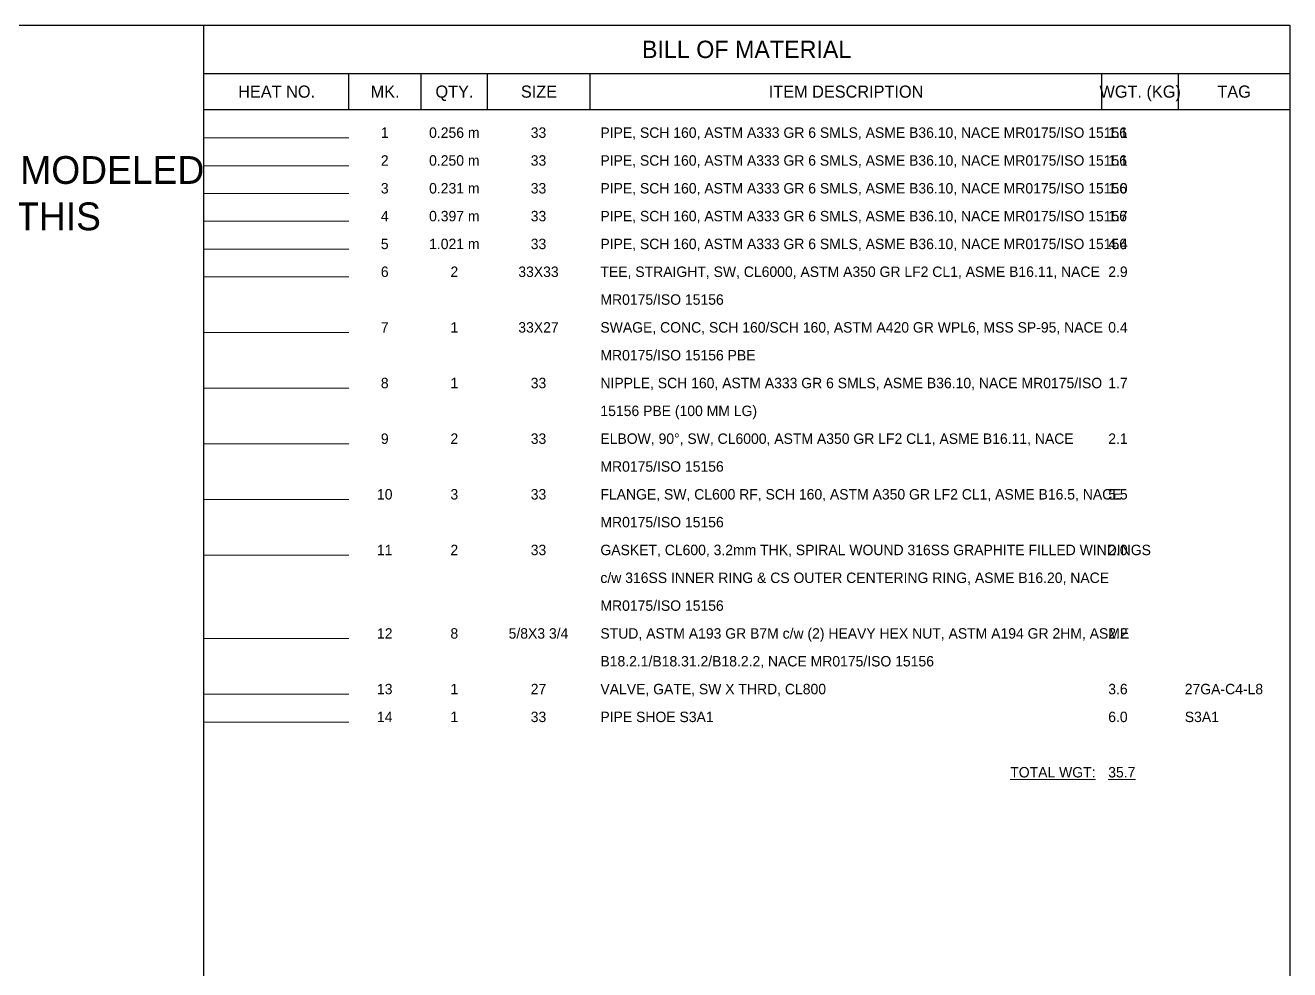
# Model space of a CAD drawing. Extents: x -4 to 431, y -3 to 272.
# Drawn here: x 240.1 to 421.9, y 132.4 to 268.2 of the extents above; entities that cross this region are included whole.
import ezdxf
from ezdxf.enums import TextEntityAlignment as Align

# ---------------------------------------------------------------- set-up
doc = ezdxf.new("R2010")
doc.units = 0
doc.header["$LTSCALE"] = 10
doc.layers.get('0').update_dxf_attribs({"lineweight": 0})
doc.layers.get('DEFPOINTS').update_dxf_attribs({"color": 9})
for name, color, linetype in [('BOM', 7, 'Continuous'), ('Title Block', 255, 'Continuous'), ('TITLE BLOCK-TEXT', 12, 'Continuous')]:
    doc.layers.add(name, color=color, linetype=linetype)
doc.styles.add('framdcn', font='', dxfattribs={"height": 2.5})
doc.styles.add('HmNote', font='hm.shx')
doc.styles.add('Scovan Standard', font='', dxfattribs={"height": 2.5})
doc.styles.get("Standard").update_dxf_attribs({"font": ''})
doc.styles.get('framdcn').set_extended_font_data('Franklin Gothic Medium Cond')
doc.styles.get('Scovan Standard').set_extended_font_data('Franklin Gothic Medium Cond')
doc.styles.get('Standard').set_extended_font_data('Franklin Gothic Medium Cond')

# ---------------------------------------------------------------- blocks, each defined once
blk = doc.blocks.new('tt-sv-iso-db')
at = {"layer": 'BOM', "color": 255}
blk.add_line((-156.14, 0), (-156.14, -212.17), dxfattribs=at)
at = {"layer": 'BOM', "color": 3}
for p, q in [((-156.14, -6.94), (0, -6.94)), ((-135.24, -12.14), (-135.24, -6.94)), ((-135.24, -12.14), (-135.24, -6.94)), ((-124.84, -12.14), (-124.84, -6.94)), ((-115.3, -12.14), (-115.3, -6.94)), ((-100.55, -12.14), (-100.55, -6.94)), ((-27, -12.14), (-27, -6.94)), ((-16, -12.14), (-16, -6.94)), ((0, -12.14), (-156.14, -12.14))]:
    blk.add_line(p, q, dxfattribs=at)
at = {"layer": 'BOM', "color": 3, "style": 'Scovan Standard'}
blk.add_text('BILL OF MATERIAL', height=2.5, dxfattribs=at).set_placement((-78.07, -3.47), align=Align.MIDDLE_CENTER)
at = {"layer": 'BOM', "style": 'Scovan Standard'}
for s, p in [('HEAT NO.', (-145.63, -9.54)), ('MK.', (-130.04, -9.54)), ('QTY.', (-120.07, -9.54)), ('SIZE', (-107.92, -9.54)), ('ITEM DESCRIPTION', (-63.78, -9.54)), ('WGT. (KG)', (-21.5, -9.54)), ('TAG', (-8, -9.54))]:
    blk.add_text(s, height=1.75, dxfattribs=at).set_placement(p, align=Align.MIDDLE_CENTER)
at = {"layer": 'DEFPOINTS', "color": 1, "insert": (-196.72, -12.14), "char_height": 4, "width": 81.4864, "attachment_point": 2, "style": 'HmNote'}
blk.add_mtext('\\pxql;ANY MODIFICATIONS REQUIRED MUST BE MODELED PRIOR TO REVISING THIS DRAWING.', dxfattribs=at)
at = {"layer": 'TITLE BLOCK-TEXT', "color": 210, "style": 'Scovan Standard'}
for tag, p in [('CN', (-57.69, -221.76)), ('MOD_NO', (-41.21, -221.76)), ('INSULATION', (-49.45, -229.02)), ('PAINT', (-16.49, -229.02)), ('LN', (-32.97, -236.28)), ('CLIENTDWGNO', (-32.97, -243.54))]:
    blk.add_attdef(tag, text='', height=2, dxfattribs=at).set_placement(p, align=Align.MIDDLE_CENTER)
at = {"layer": 'TITLE BLOCK-TEXT', "color": 210, "lineweight": 30, "flags": 104}
blk.add_attdef('WPS', text='', height=2, dxfattribs=at).set_placement((-16.43, -221.76), align=Align.MIDDLE_CENTER)
blk = doc.blocks.new('PADX-TBD')
at = {"layer": 'Title Block', "color": 255}
for p, q in [((0, 536.37), (843.77, 536.37)), ((843.77, 536.37), (843.77, 0))]:
    blk.add_line(p, q, dxfattribs=at)
at = {"layer": 'TITLE BLOCK-TEXT', "color": 12, "style": 'Scovan Standard', "flags": 8}
for tag, p in [('REF_5', (25, 38.42)), ('REV_5', (352.84, 38.42)), ('PROJECT5', (504.32, 38.42)), ('DATE5', (525.83, 38.42)), ('BY5', (542.96, 38.42)), ('CHK5', (555.71, 38.42)), ('PE5', (568.45, 38.42)), ('REF_4', (25, 31.19)), ('REV_4', (352.84, 31.19)), ('PROJECT4', (504.32, 31.19)), ('DATE4', (525.83, 31.19)), ('BY4', (542.96, 31.19)), ('CHK4', (555.71, 31.19)), ('PE4', (568.45, 31.19)), ('REF_3', (25, 23.97)), ('REV_3', (352.84, 23.97)), ('PROJECT3', (504.32, 23.97)), ('DATE3', (525.83, 23.97)), ('BY3', (542.96, 23.97)), ('CHK3', (555.71, 23.97)), ('PE3', (568.45, 23.97)), ('REF_2', (25, 16.74)), ('REV_2', (352.84, 16.74)), ('PROJECT2', (504.32, 16.74)), ('DATE2', (525.83, 16.74)), ('BY2', (542.96, 16.74)), ('CHK2', (555.71, 16.74)), ('PE2', (568.45, 16.74)), ('REF_1', (25, 9.51)), ('REV_1', (352.84, 9.51)), ('PROJECT1', (504.32, 9.51)), ('DATE1', (525.83, 9.51)), ('BY1', (542.96, 9.51)), ('CHK1', (555.71, 9.51)), ('PE1', (568.45, 9.51))]:
    blk.add_attdef(tag, text='', height=2.5, dxfattribs=at).set_placement(p, align=Align.MIDDLE_CENTER)
for tag, height, p in [('REF_5_DESC', 2.5, (52.27, 38.42)), ('REV_5_DESC', 2.5, (363.04, 38.42)), ('REF_4_DESC', 2.5, (52.27, 31.19)), ('REV_4_DESC', 2.5, (363.04, 31.19)), ('REF_3_DESC', 2.5, (52.27, 23.97)), ('REV_3_DESC', 2.5, (363.04, 23.97)), ('REF_2_DESC', 2.5, (52.27, 16.74)), ('REV_2_DESC', 2.5, (363.04, 16.74)), ('REF_1_DESC', 2.5, (52.27, 9.51)), ('REV_1_DESC', 2.5, (363.04, 9.51)), ('PATH', 2, (13, -2.9)), ('USER_PLOTTED', 2, (309, -2.9)), ('PLOT_DATE', 2, (348, -2.9))]:
    blk.add_attdef(tag, text='', height=height, dxfattribs=at).set_placement(p, align=Align.MIDDLE_LEFT)
at = {"layer": 'TITLE BLOCK-TEXT', "color": 12, "style": 'Scovan Standard'}
for tag, p in [('TITLE1', (747.45, 37.28)), ('LSD', (747.45, 31.28)), ('TITLE2', (747.45, 25.28)), ('TITLE3', (747.45, 19.28)), ('CLIENTDRAWINGNO', (686.57, 5.99)), ('RN', (838.5, 5.99))]:
    blk.add_attdef(tag, text='', height=4, dxfattribs=at).set_placement(p, align=Align.MIDDLE_CENTER)
at = {"layer": 'TITLE BLOCK-TEXT', "color": 210, "style": 'Scovan Standard', "flags": 8}
blk.add_attdef('DWGNO', text='', height=4, dxfattribs=at).set_placement((777.51, 5.99), align=Align.MIDDLE_CENTER)

msp = doc.modelspace()

# ---------------------------------------------------------------- linework, layer by layer
for p, q in [((421.89, 268.19), (421.89, 261.25)), ((265.77, 252), (286.64, 252)), ((265.77, 252), (286.64, 252)), ((265.77, 248), (286.64, 248)), ((265.77, 248), (286.64, 248)), ((265.77, 244), (286.64, 244)), ((265.77, 244), (286.64, 244)), ((265.77, 240), (286.64, 240)), ((265.77, 240), (286.64, 240)), ((265.77, 236), (286.64, 236)), ((265.77, 236), (286.64, 236)), ((265.77, 232), (286.64, 232)), ((265.77, 232), (286.64, 232)), ((265.77, 224), (286.64, 224)), ((265.77, 224), (286.64, 224)), ((265.77, 216), (286.64, 216)), ((265.77, 216), (286.64, 216)), ((265.77, 208), (286.64, 208)), ((265.77, 208), (286.64, 208)), ((265.77, 200), (286.64, 200)), ((265.77, 200), (286.64, 200)), ((265.77, 192), (286.64, 192)), ((265.77, 192), (286.64, 192)), ((265.77, 180), (286.64, 180)), ((265.77, 180), (286.64, 180)), ((265.77, 172), (286.64, 172)), ((265.77, 172), (286.64, 172)), ((265.77, 168), (286.64, 168)), ((265.77, 168), (286.64, 168))]:
    msp.add_line(p, q)

# ---------------------------------------------------------------- block references
at = {"xscale": 0.5, "yscale": 0.5, "zscale": 0.5}
msp.add_blockref('PADX-TBD', (0, 0), dxfattribs=at)
at = {"layer": 'BOM'}
msp.add_blockref('tt-sv-iso-db', (421.89, 268.19), dxfattribs=at)

# ---------------------------------------------------------------- texts
at = {"style": 'framdcn'}
msp.add_text('%%UTOTAL WGT:', height=1.5, dxfattribs=at).set_placement((393.97, 160.04), align=Align.RIGHT)
msp.add_text('%%UTOTAL WGT:', height=1.5, dxfattribs=at).set_placement((393.97, 160.04), align=Align.RIGHT)
msp.add_text('%%U35.7', height=1.5, dxfattribs=at).set_placement((395.8, 160.04))
msp.add_text('%%U35.7', height=1.5, dxfattribs=at).set_placement((395.8, 160.04))
at = {"layer": 'BOM', "style": 'framdcn'}
for s, p in [('1', (291.8, 252)), ('0.256 m', (301.8, 252)), ('33', (313.9, 252)), ('2', (291.8, 248)), ('0.250 m', (301.8, 248)), ('33', (313.9, 248)), ('3', (291.8, 244)), ('0.231 m', (301.8, 244)), ('33', (313.9, 244)), ('4', (291.8, 240)), ('0.397 m', (301.8, 240)), ('33', (313.9, 240)), ('5', (291.8, 236)), ('1.021 m', (301.8, 236)), ('33', (313.9, 236)), ('6', (291.8, 232)), ('2', (301.8, 232)), ('33X33', (313.9, 232)), ('7', (291.8, 224)), ('1', (301.8, 224)), ('33X27', (313.9, 224)), ('8', (291.8, 216)), ('1', (301.8, 216)), ('33', (313.9, 216)), ('9', (291.8, 208)), ('2', (301.8, 208)), ('33', (313.9, 208)), ('10', (291.8, 200)), ('3', (301.8, 200)), ('33', (313.9, 200)), ('11', (291.8, 192)), ('2', (301.8, 192)), ('33', (313.9, 192)), ('12', (291.8, 180)), ('8', (301.8, 180)), ('5/8X3 3/4', (313.9, 180)), ('13', (291.8, 172)), ('1', (301.8, 172)), ('27', (313.9, 172)), ('14', (291.8, 168)), ('1', (301.8, 168)), ('33', (313.9, 168))]:
    msp.add_text(s, height=1.5, dxfattribs=at).set_placement(p, align=Align.CENTER)
for s, p in [('PIPE, SCH 160, ASTM A333 GR 6 SMLS, ASME B36.10, NACE MR0175/ISO 15156', (322.8, 252)), ('1.1', (395.8, 252)), ('PIPE, SCH 160, ASTM A333 GR 6 SMLS, ASME B36.10, NACE MR0175/ISO 15156', (322.8, 248)), ('1.1', (395.8, 248)), ('PIPE, SCH 160, ASTM A333 GR 6 SMLS, ASME B36.10, NACE MR0175/ISO 15156', (322.8, 244)), ('1.0', (395.8, 244)), ('PIPE, SCH 160, ASTM A333 GR 6 SMLS, ASME B36.10, NACE MR0175/ISO 15156', (322.8, 240)), ('1.7', (395.8, 240)), ('PIPE, SCH 160, ASTM A333 GR 6 SMLS, ASME B36.10, NACE MR0175/ISO 15156', (322.8, 236)), ('4.4', (395.8, 236)), ('TEE, STRAIGHT, SW, CL6000, ASTM A350 GR LF2 CL1, ASME B16.11, NACE', (322.8, 232)), ('2.9', (395.8, 232)), ('MR0175/ISO 15156', (322.8, 228)), ('SWAGE, CONC, SCH 160/SCH 160, ASTM A420 GR WPL6, MSS SP-95, NACE', (322.8, 224)), ('0.4', (395.8, 224)), ('MR0175/ISO 15156 PBE', (322.8, 220)), ('NIPPLE, SCH 160, ASTM A333 GR 6 SMLS, ASME B36.10, NACE MR0175/ISO', (322.8, 216)), ('1.7', (395.8, 216)), ('15156 PBE (100 MM LG)', (322.8, 212)), ('ELBOW, 90°, SW, CL6000, ASTM A350 GR LF2 CL1, ASME B16.11, NACE', (322.8, 208)), ('2.1', (395.8, 208)), ('MR0175/ISO 15156', (322.8, 204)), ('FLANGE, SW, CL600 RF, SCH 160, ASTM A350 GR LF2 CL1, ASME B16.5, NACE', (322.8, 200)), ('5.5', (395.8, 200)), ('MR0175/ISO 15156', (322.8, 196)), ('GASKET, CL600, 3.2mm THK, SPIRAL WOUND 316SS GRAPHITE FILLED WINDINGS', (322.8, 192)), ('2.0', (395.8, 192)), ('c/w 316SS INNER RING & CS OUTER CENTERING RING, ASME B16.20, NACE', (322.8, 188)), ('MR0175/ISO 15156', (322.8, 184)), ('STUD, ASTM A193 GR B7M c/w (2) HEAVY HEX NUT, ASTM A194 GR 2HM, ASME', (322.8, 180)), ('2.2', (395.8, 180)), ('B18.2.1/B18.31.2/B18.2.2, NACE MR0175/ISO 15156', (322.8, 176)), ('VALVE, GATE, SW X THRD, CL800', (322.8, 172)), ('3.6', (395.8, 172)), ('27GA-C4-L8', (406.8, 172)), ('PIPE SHOE S3A1', (322.8, 168)), ('6.0', (395.8, 168)), ('S3A1', (406.8, 168))]:
    msp.add_text(s, height=1.5, dxfattribs=at).set_placement(p)

doc.saveas('drawing.dxf')
